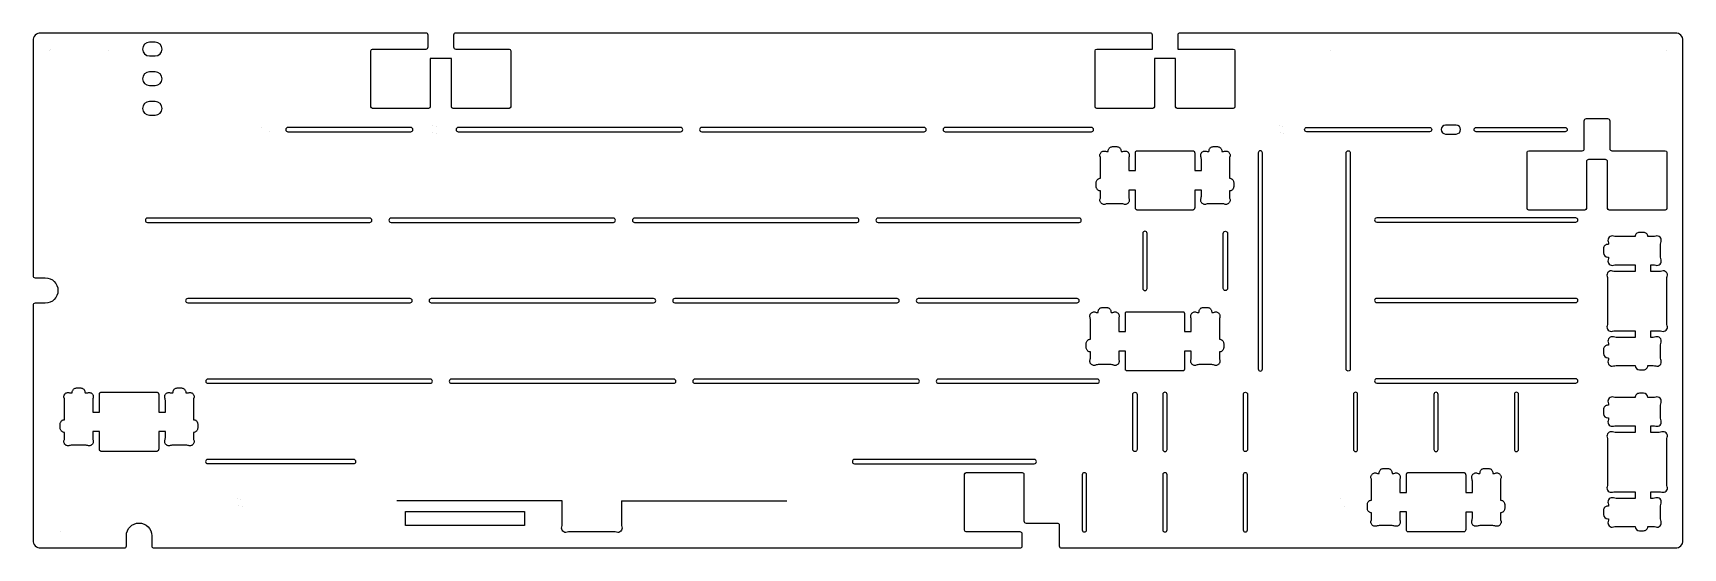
# Model space of a CAD drawing. Extents: x 174 to 564, y -138 to -16.
import ezdxf

# ---------------------------------------------------------------- set-up
doc = ezdxf.new("R2010")
doc.units = 0
doc.layers.get('0').update_dxf_attribs({"linetype": 'CONTINUOUS'})

msp = doc.modelspace()

# ---------------------------------------------------------------- linework, layer by layer
for points in [[(563.893921, -18.192871, 0.414194), (562.093994, -16.392822), (445.098755, -16.392822, 0.414214), (444.598755, -16.892822), (444.598755, -20.192139), (457.69397, -20.192139, -0.414126), (458.093994, -20.592285), (458.093994, -33.792236, -0.414121), (457.69397, -34.192139), (444.494019, -34.192139, -0.414121), (444.093994, -33.792236), (444.093994, -22.39209), (439.093994, -22.39209), (439.093994, -33.792236, -0.414121), (438.69397, -34.192139), (425.494019, -34.192139, -0.414121), (425.093994, -33.792236), (425.093994, -20.592285, -0.414126), (425.494019, -20.192139), (438.598755, -20.192139), (438.598755, -16.892822, 0.414214), (438.098755, -16.392822), (274.098877, -16.392822, 0.414214), (273.598877, -16.892822), (273.598877, -19.692139, 0.414214), (274.098877, -20.192139), (286.694092, -20.192139, -0.414126), (287.094116, -20.592285), (287.094116, -33.792236, -0.414121), (286.694092, -34.192139), (273.494141, -34.192139, -0.414121), (273.094116, -33.792236), (273.094116, -22.39209), (268.094116, -22.39209), (268.094116, -33.792236, -0.414121), (267.694092, -34.192139), (254.494156, -34.192139, -0.414121), (254.094131, -33.792236), (254.094131, -20.592285, -0.414126), (254.494156, -20.192139), (267.098877, -20.192139, 0.414214), (267.598877, -19.692139), (267.598877, -16.892822, 0.414214), (267.098877, -16.392822), (176.094025, -16.392822, 0.414214), (174.293976, -18.192871), (174.293976, -73.692871, 0.414214), (174.793976, -74.192871), (177.194, -74.192871, -1), (177.194, -80.192871), (174.793976, -80.192871, 0.414214), (174.293976, -80.692871), (174.293976, -136.192871, 0.414214), (176.094025, -137.99292), (195.844025, -137.99292, 0.414199), (196.344025, -137.49292), (196.344025, -135.092773, -1), (202.344025, -135.092773), (202.344025, -137.49292, 0.414199), (202.844025, -137.99292), (407.369019, -137.99292, 0.414199), (407.869019, -137.49292), (407.869019, -134.692871, 0.414199), (407.369019, -134.192871), (394.668945, -134.192871, -0.414111), (394.268921, -133.792969), (394.268921, -120.592773, -0.41413), (394.668945, -120.192871), (407.869019, -120.192871, -0.414219), (408.268921, -120.592773), (408.268921, -131.592773, 0.414199), (408.768921, -132.092773), (416.093994, -132.092773, -0.414199), (416.593994, -132.592773), (416.593994, -137.49292, 0.414199), (417.093994, -137.99292), (562.093994, -137.99292, 0.414193), (563.893921, -136.192871), (563.893921, -18.192871)], [(203.171539, -21.792969, 1), (203.171539, -18.592773), (201.771637, -18.592773, 1), (201.771637, -21.792969), (203.171539, -21.792969)], [(201.771637, -25.592773, 1), (201.771637, -28.792969), (203.171539, -28.792969, 1), (203.171539, -25.592773), (201.771637, -25.592773)], [(201.771637, -32.592773, 1), (201.771637, -35.792969), (203.171539, -35.792969, 1), (203.171539, -32.592773), (201.771637, -32.592773)], [(263.484863, -39.692627, 1), (263.484863, -38.692627), (248.984863, -38.692627), (234.484863, -38.692627, 1), (234.484863, -39.692627), (248.984863, -39.692627), (263.484863, -39.692627)], [(327.203125, -39.692627, 1), (327.203125, -38.692627), (300.953125, -38.692627), (274.703125, -38.692627, 1), (274.703125, -39.692627), (300.953125, -39.692627), (327.203125, -39.692627)], [(384.703125, -39.692627, 1), (384.703125, -38.692627), (358.453125, -38.692627), (332.203125, -38.692627, 1), (332.203125, -39.692627), (358.453125, -39.692627), (384.703125, -39.692627)], [(424.203125, -39.692627, 1), (424.203125, -38.692627), (406.953125, -38.692627), (389.703125, -38.692627, 1), (389.703125, -39.692627), (406.953125, -39.692627), (424.203125, -39.692627)], [(501.886261, -38.692627), (503.479492, -38.692627), (504.05603, -38.692627, -1), (504.05603, -39.692627), (489.55603, -39.692627), (475.05603, -39.692627, -1), (475.05603, -38.692627), (485.945709, -38.692627), (501.886261, -38.692627)], [(507.844025, -38.142822, 0.999884), (507.844025, -40.24292), (510.344025, -40.24292, 0.999884), (510.344025, -38.142822), (507.844025, -38.142822)], [(535.103699, -38.692627), (535.806763, -38.692627), (536.05603, -38.692627, -1), (536.05603, -39.692627), (525.55603, -39.692627), (515.05603, -39.692627, -1), (515.05603, -38.692627), (523.541992, -38.692627), (535.103699, -38.692627)], [(559.68396, -44.192871, -0.41421), (560.083862, -44.592773), (560.083862, -57.792969, -0.41421), (559.68396, -58.192871), (546.483887, -58.192871, -0.414121), (546.083862, -57.792969), (546.083862, -46.792969, 0.414214), (545.583862, -46.292969), (541.583862, -46.292969, 0.414214), (541.083862, -46.792969), (541.083862, -57.792969, -0.414121), (540.683838, -58.192871), (527.483887, -58.192871, -0.414121), (527.083862, -57.792969), (527.083862, -44.592773, -0.414121), (527.483887, -44.192871), (540.093994, -44.192871, 0.414214), (540.593994, -43.692871), (540.593994, -37.092773, -0.414214), (541.093994, -36.592773), (546.093994, -36.592773, -0.414214), (546.593994, -37.092773), (546.593994, -43.692871, 0.414214), (547.093994, -44.192871), (559.68396, -44.192871)], [(463.583618, -95.713135, 1), (464.583618, -95.713135), (464.583618, -70.213135), (464.583618, -44.713135, 1), (463.583618, -44.713135), (463.583618, -70.213135), (463.583618, -95.713135)], [(485.338989, -95.713135, -1), (484.338989, -95.713135), (484.338989, -70.213135), (484.338989, -44.713135, -1), (485.338989, -44.713135), (485.338989, -70.213135), (485.338989, -95.713135)], [(253.827026, -61.10376, 1), (253.827026, -60.10376), (227.577026, -60.10376), (201.327026, -60.10376, 1), (201.327026, -61.10376), (227.577026, -61.10376), (253.827026, -61.10376)], [(311.327026, -61.10376, 1), (311.327026, -60.10376), (285.077026, -60.10376), (258.827026, -60.10376, 1), (258.827026, -61.10376), (285.077026, -61.10376), (311.327026, -61.10376)], [(368.827026, -61.10376, 1), (368.827026, -60.10376), (342.577026, -60.10376), (316.327026, -60.10376, 1), (316.327026, -61.10376), (342.577026, -61.10376), (368.827026, -61.10376)], [(421.327026, -61.10376, 1), (421.327026, -60.10376), (397.577026, -60.10376), (373.827026, -60.10376, 1), (373.827026, -61.10376), (397.577026, -61.10376), (421.327026, -61.10376)], [(538.582642, -61.04541, 1), (538.582642, -60.04541), (515.082642, -60.04541), (491.582642, -60.04541, 1), (491.582642, -61.04541), (515.082642, -61.04541), (538.582642, -61.04541)], [(436.333496, -76.713135, 1), (437.333496, -76.713135), (437.333496, -70.213135), (437.333496, -63.713135, 1), (436.333496, -63.713135), (436.333496, -70.213135), (436.333496, -76.713135)], [(456.354492, -76.713135, -1), (455.354492, -76.713135), (455.354492, -70.213135), (455.354492, -63.713135, -1), (456.354492, -63.713135), (456.354492, -70.213135), (456.354492, -76.713135)], [(556.263306, -71.11792), (556.834106, -71.11792, -0.078597), (557.451294, -71.215576, 0.612502), (558.71106, -69.955811, -0.078631), (558.613403, -69.338623), (558.613403, -66.247314, -0.078631), (558.71106, -65.630127, 0.612516), (557.451294, -64.370361, -0.078578), (556.834106, -64.468018), (555.583496, -64.468018, 0.414214), (554.583374, -63.468018), (553.583374, -63.468018, 0.414214), (552.583374, -64.468018), (548.092896, -64.467529, -0.078592), (547.475464, -64.370361, 0.612502), (546.215698, -65.630127, -0.078631), (546.313354, -66.247314), (546.113403, -66.292725, 0.414214), (545.113403, -67.292725), (545.113403, -68.292725, 0.414213), (546.113403, -69.292725), (546.313354, -69.292725), (546.313354, -69.338623, -0.078631), (546.215698, -69.955811, 0.61252), (547.475708, -71.215576, -0.078601), (548.092896, -71.11792), (550.783325, -71.11792), (552.583374, -71.11792), (552.583374, -72.693115), (550.783325, -72.693115), (547.862915, -72.693115, -0.07859), (547.245483, -72.595459, 0.612502), (545.985779, -73.855278, -0.078626), (546.083374, -74.472412), (546.083374, -84.91333, -0.078631), (545.985718, -85.531006, 0.612519), (547.245728, -86.790283, -0.078604), (547.862915, -86.693115), (550.783325, -86.693115), (552.583374, -86.693115), (552.583374, -88.267822), (550.783325, -88.267822), (548.092896, -88.267822, -0.07859), (547.475464, -88.170166, 0.612503), (546.215698, -89.429932, -0.078631), (546.313354, -90.047119), (546.313354, -90.093018), (546.113403, -90.093018, 0.414214), (545.113403, -91.093018), (545.113403, -92.093018, 0.414213), (546.113403, -93.093018), (546.313599, -93.138428, -0.078622), (546.215698, -93.755615, 0.612519), (547.475708, -95.015381, -0.078601), (548.092896, -94.917725), (552.583374, -94.917725, 0.414213), (553.583374, -95.917725), (554.583374, -95.917725, 0.414215), (555.583374, -94.918213), (556.834106, -94.917969, -0.0786), (557.451294, -95.015869, 0.612502), (558.71106, -93.755615, -0.078631), (558.613403, -93.138428), (558.613403, -90.047607, -0.078631), (558.71106, -89.43042, 0.61252), (557.451294, -88.170654, -0.078578), (556.834106, -88.267822), (556.263306, -88.267822), (556.263306, -86.693115), (558.303833, -86.693115, -0.078591), (558.921265, -86.790771, 0.612503), (560.18103, -85.531006, -0.078631), (560.083374, -84.913818), (560.083618, -74.472412, -0.078637), (560.18103, -73.855225, 0.61252), (558.921265, -72.595459, -0.078578), (558.304077, -72.693115), (556.263306, -72.693115), (556.263306, -71.11792)], [(263.337036, -80.10376, 1), (263.337036, -79.10376), (237.087036, -79.10376), (210.837036, -79.10376, 1), (210.837036, -80.10376), (237.087036, -80.10376), (263.337036, -80.10376)], [(320.837036, -80.10376, 1), (320.837036, -79.10376), (294.587036, -79.10376), (268.337036, -79.10376, 1), (268.337036, -80.10376), (294.587036, -80.10376), (320.837036, -80.10376)], [(378.337036, -80.10376, 1), (378.337036, -79.10376), (352.087036, -79.10376), (325.837036, -79.10376, 1), (325.837036, -80.10376), (352.087036, -80.10376), (378.337036, -80.10376)], [(420.837036, -80.10376, 1), (420.837036, -79.10376), (402.087036, -79.10376), (383.337036, -79.10376, 1), (383.337036, -80.10376), (402.087036, -80.10376), (420.837036, -80.10376)], [(538.582642, -80.04541, 1), (538.582642, -79.04541), (515.082642, -79.04541), (491.582642, -79.04541, 1), (491.582642, -80.04541), (515.082642, -80.04541), (538.582642, -80.04541)], [(268.087036, -99.10376, 1), (268.087036, -98.10376), (241.837036, -98.10376), (215.587036, -98.10376, 1), (215.587036, -99.10376), (241.837036, -99.10376), (268.087036, -99.10376)], [(325.587036, -99.10376, 1), (325.587036, -98.10376), (299.337036, -98.10376), (273.087036, -98.10376, 1), (273.087036, -99.10376), (299.337036, -99.10376), (325.587036, -99.10376)], [(383.087036, -99.10376, 1), (383.087036, -98.10376), (356.837036, -98.10376), (330.587036, -98.10376, 1), (330.587036, -99.10376), (356.837036, -99.10376), (383.087036, -99.10376)], [(424.82843, -98.10376), (404.465179, -98.10376), (388.087036, -98.10376, 1), (388.087036, -99.10376), (406.837036, -99.10376), (425.587036, -99.10376, 1), (425.587036, -98.10376), (425.391724, -98.10376), (424.82843, -98.10376)], [(434.979492, -114.713135, -1), (433.979492, -114.713135), (433.979492, -108.213135), (433.979492, -101.713135, -1), (434.979492, -101.713135), (434.979492, -108.213135), (434.979492, -114.713135)], [(441.05896, -114.713135, 1), (442.05896, -114.713135), (442.05896, -108.213135), (442.05896, -101.713135, 1), (441.05896, -101.713135), (441.05896, -108.213135), (441.05896, -114.713135)], [(461.079956, -114.713135, -1), (460.079956, -114.713135), (460.079956, -108.213135), (460.079956, -101.713135, -1), (461.079956, -101.713135), (461.079956, -108.213135), (461.079956, -114.713135)], [(486.073364, -114.713135, 1), (487.073364, -114.713135), (487.073364, -108.213135), (487.073364, -101.713135, 1), (486.073364, -101.713135), (486.073364, -108.213135), (486.073364, -114.713135)], [(538.582642, -99.04541, 1), (538.582642, -98.04541), (515.082642, -98.04541), (491.582642, -98.04541, 1), (491.582642, -99.04541), (515.082642, -99.04541), (538.582642, -99.04541)], [(505.073364, -114.713135, 1), (506.073364, -114.713135), (506.073364, -108.213135), (506.073364, -101.713135, 1), (505.073364, -101.713135), (505.073364, -108.213135), (505.073364, -114.713135)], [(524.073364, -114.713135, 1), (525.073364, -114.713135), (525.073364, -108.213135), (525.073364, -101.713135, 1), (524.073364, -101.713135), (524.073364, -108.213135), (524.073364, -114.713135)], [(556.263306, -109.11792), (556.834106, -109.11792, -0.078597), (557.451294, -109.215576, 0.612502), (558.71106, -107.955811, -0.078631), (558.613403, -107.338623), (558.613403, -104.247314, -0.078631), (558.71106, -103.630127, 0.612516), (557.451294, -102.370361, -0.078578), (556.834106, -102.468018), (555.583496, -102.468018, 0.41421), (554.583374, -101.468018), (553.583374, -101.468018, 0.414214), (552.583374, -102.468018), (548.092896, -102.467529, -0.078592), (547.475464, -102.370361, 0.612502), (546.215698, -103.630127, -0.078631), (546.313354, -104.247314), (546.113403, -104.292725, 0.414214), (545.113403, -105.292725), (545.113403, -106.292725, 0.414213), (546.113403, -107.292725), (546.313354, -107.292725), (546.313354, -107.338623, -0.078631), (546.215698, -107.955811, 0.61252), (547.475708, -109.215576, -0.078601), (548.092896, -109.11792), (550.783325, -109.11792), (552.583374, -109.11792), (552.583374, -110.693115), (550.783325, -110.693115), (547.862915, -110.693115, -0.07859), (547.245483, -110.595459, 0.612502), (545.985779, -111.855278, -0.078626), (546.083374, -112.472412), (546.083374, -122.91333, -0.078631), (545.985718, -123.531006, 0.612519), (547.245728, -124.790283, -0.078604), (547.862915, -124.693115), (550.783325, -124.693115), (552.583374, -124.693115), (552.583374, -126.267822), (550.783325, -126.267822), (548.092896, -126.267822, -0.07859), (547.475464, -126.170166, 0.612503), (546.215698, -127.429932, -0.078631), (546.313354, -128.047119), (546.313354, -128.093018), (546.113403, -128.093018, 0.414216), (545.113403, -129.093018), (545.113403, -130.093018, 0.414213), (546.113403, -131.093018), (546.313599, -131.138428, -0.078627), (546.215698, -131.755615, 0.612513), (547.475708, -133.015381, -0.078601), (548.092896, -132.917725), (552.583374, -132.917725, 0.414213), (553.583374, -133.917725), (554.583374, -133.917725, 0.414215), (555.583374, -132.918213), (556.834106, -132.917969, -0.078624), (557.451294, -133.015869, 0.612502), (558.71106, -131.755615, -0.078627), (558.613403, -131.138428), (558.613403, -128.047607, -0.078631), (558.71106, -127.43042, 0.61252), (557.451294, -126.170654, -0.078578), (556.834106, -126.267822), (556.263306, -126.267822), (556.263306, -124.693115), (558.303833, -124.693115, -0.078591), (558.921265, -124.790771, 0.612503), (560.18103, -123.531006, -0.078631), (560.083374, -122.913818), (560.083618, -112.472412, -0.078637), (560.18103, -111.855225, 0.61252), (558.921265, -110.595459, -0.078578), (558.304077, -110.693115), (556.263306, -110.693115), (556.263306, -109.11792)], [(250.041504, -118.076172, 1), (250.041504, -117.076172), (232.794006, -117.076172), (215.546509, -117.076172, 1), (215.546509, -118.076172), (232.794006, -118.076172), (250.041504, -118.076172)], [(410.711548, -118.085693, 1), (410.711548, -117.085693), (389.487793, -117.085693), (368.264038, -117.085693, 1), (368.264038, -118.085693), (389.487793, -118.085693), (410.711548, -118.085693)], [(422.05896, -133.713135, 1), (423.05896, -133.713135), (423.05896, -127.213135), (423.05896, -120.713135, 1), (422.05896, -120.713135), (422.05896, -127.213135), (422.05896, -133.713135)], [(441.05896, -133.712402, 1), (442.05896, -133.712402), (442.05896, -127.212402), (442.05896, -120.712402, 1), (441.05896, -120.712402), (441.05896, -127.212402), (441.05896, -133.712402)], [(460.05896, -133.713135, 1), (461.05896, -133.713135), (461.05896, -127.213135), (461.05896, -120.713135, 1), (460.05896, -120.713135), (460.05896, -127.213135), (460.05896, -133.713135)], [(313.243835, -126.892822), (313.243835, -132.400879, 0.078599), (313.341461, -133.018494, -0.612462), (312.08197, -134.278091, 0.078321), (311.464539, -134.18042), (301.023376, -134.18042, 0.078348), (300.40625, -134.278076, -0.612477), (299.146454, -133.018158, 0.078611), (299.243896, -132.400879), (299.243896, -126.892822)]]:
    msp.add_lwpolyline(points, format="xyb")
for points in [[(176.094025, -16.392822), (176.094025, -16.392822)], [(563.893921, -18.192871), (563.893921, -18.192871)], [(178.084015, -20.592773), (178.084015, -20.592773)], [(178.084015, -20.592773), (178.084015, -20.592773)], [(178.084015, -20.592773), (178.084015, -20.592773)], [(178.484039, -20.192871), (178.484039, -20.192871)], [(192.084015, -20.592773), (192.084015, -20.592773)], [(480.594116, -20.592773), (480.594116, -20.592773)], [(560.083862, -20.592285), (560.083862, -20.592285)], [(228.149811, -38.733643), (228.149811, -38.733643)], [(268.531158, -38.247803), (268.531158, -38.247803)], [(269.600952, -38.573975), (269.600952, -38.573975)], [(468.531189, -38.247803), (468.531189, -38.247803)], [(469.412354, -38.458984), (469.412354, -38.458984)], [(510.294098, -38.142822), (510.294098, -38.142822)], [(230.038239, -39.6521), (230.038239, -39.6521)], [(268.587036, -39.811768), (268.587036, -39.811768)], [(269.656891, -40.137939), (269.656891, -40.137939)], [(468.775635, -39.926758), (468.775635, -39.926758)], [(469.656921, -40.137939), (469.656921, -40.137939)], [(506.794098, -39.192871), (506.794098, -39.192871)], [(510.294098, -40.24292), (510.294098, -40.24292)], [(511.393951, -39.192871), (511.393951, -39.192871)], [(440.991577, -58.192871), (435.093872, -58.192871), (434.994019, -58.192871), (434.919067, -58.142822), (434.843872, -58.142822), (434.794067, -58.067871), (434.718872, -58.017822), (434.669067, -57.99292), (434.643921, -57.892822), (434.619019, -57.817871), (434.593872, -57.767578), (434.593872, -57.692627), (434.593872, -53.492676), (433.018921, -53.492676), (433.018921, -54.942627), (433.018921, -55.142578), (433.044067, -55.367676), (433.093872, -55.567627), (433.143921, -55.692627), (433.143921, -55.867676), (433.143921, -56.017578), (433.093872, -56.142578), (433.044067, -56.317627), (432.968872, -56.442627), (432.869019, -56.567627), (432.744019, -56.642578), (432.619019, -56.767578), (432.468872, -56.817627), (432.31897, -56.867676), (432.143921, -56.867676), (431.994019, -56.867676), (431.843872, -56.817627), (431.643921, -56.767578), (431.44397, -56.742676), (431.218872, -56.692627), (428.143921, -56.692627), (427.919067, -56.742676), (427.718872, -56.767578), (427.518921, -56.817627), (427.369019, -56.867676), (427.218872, -56.867676), (427.044067, -56.867676), (426.893921, -56.817627), (426.768921, -56.767578), (426.619019, -56.642578), (426.494019, -56.567627), (426.393921, -56.442627), (426.31897, -56.317627), (426.268921, -56.142578), (426.218872, -56.017578), (426.218872, -55.867676), (426.218872, -55.692627), (426.268921, -55.567627), (426.31897, -55.367676), (426.343872, -55.142578), (426.369019, -54.942627), (426.369019, -53.692627), (426.19397, -53.692627), (426.044067, -53.642578), (425.893921, -53.567627), (425.768921, -53.492676), (425.643921, -53.392578), (425.544067, -53.267578), (425.468872, -53.142578), (425.419067, -52.992676), (425.369019, -52.817627), (425.369019, -52.692627), (425.369019, -51.692627), (425.369019, -51.517578), (425.419067, -51.392578), (425.468872, -51.242676), (425.544067, -51.067627), (425.643921, -50.992676), (425.768921, -50.892578), (425.893921, -50.767578), (426.044067, -50.742676), (426.19397, -50.692627), (426.369019, -50.692627), (426.369019, -46.192627), (426.343872, -45.992676), (426.31897, -45.767578), (426.268921, -45.567627), (426.218872, -45.442627), (426.218872, -45.267578), (426.218872, -45.117676), (426.268921, -44.942627), (426.31897, -44.817627), (426.393921, -44.692627), (426.494019, -44.567627), (426.619019, -44.442627), (426.768921, -44.392578), (426.893921, -44.317627), (427.044067, -44.267578), (427.218872, -44.267578), (427.369019, -44.267578), (427.518921, -44.317627), (427.744019, -44.392578), (427.968872, -44.392578), (428.19397, -44.392578), (428.19397, -44.192627), (428.19397, -44.067627), (428.244019, -43.892578), (428.294067, -43.767578), (428.369019, -43.642578), (428.468872, -43.517578), (428.593872, -43.392578), (428.718872, -43.317627), (428.869019, -43.267578), (429.018921, -43.242676), (429.19397, -43.192627), (430.19397, -43.192627), (430.343872, -43.242676), (430.494019, -43.267578), (430.643921, -43.317627), (430.768921, -43.392578), (430.893921, -43.517578), (430.994019, -43.642578), (431.06897, -43.767578), (431.143921, -43.892578), (431.169067, -44.067627), (431.19397, -44.192627), (431.218872, -44.392578), (431.44397, -44.392578), (431.643921, -44.367676), (431.843872, -44.317627), (431.994019, -44.267578), (432.143921, -44.267578), (432.31897, -44.267578), (432.468872, -44.317627), (432.619019, -44.392578), (432.744019, -44.442627), (432.869019, -44.567627), (432.968872, -44.692627), (433.044067, -44.817627), (433.093872, -44.942627), (433.143921, -45.117676), (433.143921, -45.267578), (433.143921, -45.442627), (433.093872, -45.567627), (433.044067, -45.767578), (433.018921, -45.992676), (433.018921, -46.192627), (433.018921, -48.892578), (434.593872, -48.892578), (434.593872, -44.692627), (434.593872, -44.617676), (434.619019, -44.517822), (434.643921, -44.442871), (434.669067, -44.392822), (434.718872, -44.317871), (434.794067, -44.267822), (434.843872, -44.24292), (434.919067, -44.192871), (434.994019, -44.192871), (435.093872, -44.192871), (448.093872, -44.192871), (448.169067, -44.192871), (448.244019, -44.192871), (448.31897, -44.24292), (448.369019, -44.267822), (448.44397, -44.317871), (448.494019, -44.392822), (448.518921, -44.442871), (448.56897, -44.517822), (448.56897, -44.61792), (448.593872, -44.692871), (448.593872, -48.892822), (450.169067, -48.892822), (450.169067, -46.192871), (450.143921, -45.99292), (450.119019, -45.767822), (450.06897, -45.567871), (450.018921, -45.442871), (450.018921, -45.267822), (450.018921, -45.11792), (450.06897, -44.942871), (450.119019, -44.817871), (450.19397, -44.692871), (450.294067, -44.567871), (450.419067, -44.442871), (450.56897, -44.392822), (450.69397, -44.317871), (450.843872, -44.267822), (451.018921, -44.267822), (451.169067, -44.267822), (451.31897, -44.317871), (451.518921, -44.36792), (451.718872, -44.392822), (451.94397, -44.392822), (451.994019, -44.192871), (451.994019, -44.067871), (452.044067, -43.892822), (452.093872, -43.767822), (452.169067, -43.642822), (452.268921, -43.517822), (452.393921, -43.392822), (452.518921, -43.317871), (452.669067, -43.267822), (452.81897, -43.24292), (452.994019, -43.192871), (453.994019, -43.192871), (454.143921, -43.24292), (454.294067, -43.267822), (454.44397, -43.317871), (454.56897, -43.392822), (454.69397, -43.517822), (454.794067, -43.642822), (454.869019, -43.767822), (454.94397, -43.892822), (454.968872, -44.067871), (454.994019, -44.192871), (454.994019, -44.392822), (455.218872, -44.392822), (455.419067, -44.392822), (455.643921, -44.317871), (455.794067, -44.267822), (455.94397, -44.267822), (456.119019, -44.267822), (456.268921, -44.317871), (456.419067, -44.392822), (456.544067, -44.442871), (456.669067, -44.567871), (456.768921, -44.692871), (456.843872, -44.817871), (456.893921, -44.942871), (456.94397, -45.11792), (456.94397, -45.267822), (456.94397, -45.442871), (456.893921, -45.567871), (456.843872, -45.767822), (456.81897, -45.99292), (456.81897, -46.192871), (456.81897, -50.692871), (456.968872, -50.692871), (457.119019, -50.74292), (457.268921, -50.767822), (457.393921, -50.892822), (457.518921, -50.99292), (457.619019, -51.067871), (457.69397, -51.24292), (457.768921, -51.392822), (457.794067, -51.517822), (457.81897, -51.692871), (457.81897, -52.692871), (457.794067, -52.817871), (457.768921, -52.99292), (457.69397, -53.142822), (457.619019, -53.267822), (457.518921, -53.392822), (457.393921, -53.49292), (457.268921, -53.567871), (457.119019, -53.642822), (456.968872, -53.692871), (456.81897, -53.692871), (456.81897, -54.942871), (456.81897, -55.142822), (456.843872, -55.36792), (456.893921, -55.567871), (456.94397, -55.692871), (456.94397, -55.86792), (456.94397, -56.017822), (456.893921, -56.142822), (456.843872, -56.317871), (456.768921, -56.442871), (456.669067, -56.567871), (456.544067, -56.642822), (456.419067, -56.767822), (456.268921, -56.817871), (456.119019, -56.86792), (455.94397, -56.86792), (455.794067, -56.86792), (455.643921, -56.817871), (455.44397, -56.767822), (455.244019, -56.74292), (455.018921, -56.692871), (451.94397, -56.692871), (451.718872, -56.74292), (451.518921, -56.767822), (451.31897, -56.817871), (451.169067, -56.86792), (451.018921, -56.86792), (450.843872, -56.86792), (450.69397, -56.817871), (450.56897, -56.767822), (450.419067, -56.642822), (450.294067, -56.567871), (450.19397, -56.442871), (450.119019, -56.317871), (450.06897, -56.142822), (450.018921, -56.017822), (450.018921, -55.86792), (450.018921, -55.692871), (450.06897, -55.567871), (450.119019, -55.36792), (450.143921, -55.142822), (450.169067, -54.942871), (450.169067, -53.49292), (448.593872, -53.49292), (448.593872, -57.692871), (448.56897, -57.767822), (448.56897, -57.817871), (448.518921, -57.892822), (448.494019, -57.99292), (448.44397, -58.017822), (448.369019, -58.067871), (448.31897, -58.142822), (448.244019, -58.142822), (448.169067, -58.192871), (448.093872, -58.192871), (440.991577, -58.192871)], [(438.616577, -96.192871), (432.718872, -96.192871), (432.619019, -96.192871), (432.544067, -96.142822), (432.468872, -96.142822), (432.419067, -96.067871), (432.343872, -96.017822), (432.294067, -95.99292), (432.268921, -95.892822), (432.244019, -95.817871), (432.218872, -95.767578), (432.218872, -95.692627), (432.218872, -91.492676), (430.643921, -91.492676), (430.643921, -92.942627), (430.643921, -93.142578), (430.669067, -93.367676), (430.718872, -93.567627), (430.768921, -93.692627), (430.768921, -93.867676), (430.768921, -94.017578), (430.718872, -94.142578), (430.669067, -94.317627), (430.593872, -94.442627), (430.494019, -94.567627), (430.369019, -94.642578), (430.244019, -94.767578), (430.093872, -94.817627), (429.94397, -94.867676), (429.768921, -94.867676), (429.619019, -94.867676), (429.468872, -94.817627), (429.268921, -94.767578), (429.06897, -94.742676), (428.843872, -94.692627), (425.768921, -94.692627), (425.544067, -94.742676), (425.343872, -94.767578), (425.143921, -94.817627), (424.994019, -94.867676), (424.843872, -94.867676), (424.669067, -94.867676), (424.518921, -94.817627), (424.393921, -94.767578), (424.244019, -94.642578), (424.119019, -94.567627), (424.018921, -94.442627), (423.94397, -94.317627), (423.893921, -94.142578), (423.843872, -94.017578), (423.843872, -93.867676), (423.843872, -93.692627), (423.893921, -93.567627), (423.94397, -93.367676), (423.968872, -93.142578), (423.994019, -92.942627), (423.994019, -91.692627), (423.81897, -91.692627), (423.669067, -91.642578), (423.518921, -91.567627), (423.393921, -91.492676), (423.268921, -91.392578), (423.169067, -91.267578), (423.093872, -91.142578), (423.044067, -90.992676), (422.994019, -90.817627), (422.994019, -90.692627), (422.994019, -89.692627), (422.994019, -89.517578), (423.044067, -89.392578), (423.093872, -89.242676), (423.169067, -89.067627), (423.268921, -88.992676), (423.393921, -88.892578), (423.518921, -88.767578), (423.669067, -88.742676), (423.81897, -88.692627), (423.994019, -88.692627), (423.994019, -84.192627), (423.968872, -83.992676), (423.94397, -83.767578), (423.893921, -83.567627), (423.843872, -83.442627), (423.843872, -83.267578), (423.843872, -83.117676), (423.893921, -82.942627), (423.94397, -82.817627), (424.018921, -82.692627), (424.119019, -82.567627), (424.244019, -82.442627), (424.393921, -82.392578), (424.518921, -82.317627), (424.669067, -82.267578), (424.843872, -82.267578), (424.994019, -82.267578), (425.143921, -82.317627), (425.369019, -82.392578), (425.593872, -82.392578), (425.81897, -82.392578), (425.81897, -82.192627), (425.81897, -82.067627), (425.869019, -81.892578), (425.919067, -81.767578), (425.994019, -81.642578), (426.093872, -81.517578), (426.218872, -81.392578), (426.343872, -81.317627), (426.494019, -81.267578), (426.643921, -81.242676), (426.81897, -81.192627), (427.81897, -81.192627), (427.968872, -81.242676), (428.119019, -81.267578), (428.268921, -81.317627), (428.393921, -81.392578), (428.518921, -81.517578), (428.619019, -81.642578), (428.69397, -81.767578), (428.768921, -81.892578), (428.794067, -82.067627), (428.81897, -82.192627), (428.843872, -82.392578), (429.06897, -82.392578), (429.268921, -82.367676), (429.468872, -82.317627), (429.619019, -82.267578), (429.768921, -82.267578), (429.94397, -82.267578), (430.093872, -82.317627), (430.244019, -82.392578), (430.369019, -82.442627), (430.494019, -82.567627), (430.593872, -82.692627), (430.669067, -82.817627), (430.718872, -82.942627), (430.768921, -83.117676), (430.768921, -83.267578), (430.768921, -83.442627), (430.718872, -83.567627), (430.669067, -83.767578), (430.643921, -83.992676), (430.643921, -84.192627), (430.643921, -86.892578), (432.218872, -86.892578), (432.218872, -82.692627), (432.218872, -82.617676), (432.244019, -82.517822), (432.268921, -82.442871), (432.294067, -82.392822), (432.343872, -82.317871), (432.419067, -82.267822), (432.468872, -82.24292), (432.544067, -82.192871), (432.619019, -82.192871), (432.718872, -82.192871), (445.718872, -82.192871), (445.794067, -82.192871), (445.869019, -82.192871), (445.94397, -82.24292), (445.994019, -82.267822), (446.06897, -82.317871), (446.119019, -82.392822), (446.143921, -82.442871), (446.19397, -82.517822), (446.19397, -82.61792), (446.218872, -82.692871), (446.218872, -86.892822), (447.794067, -86.892822), (447.794067, -84.192871), (447.768921, -83.99292), (447.744019, -83.767822), (447.69397, -83.567871), (447.643921, -83.442871), (447.643921, -83.267822), (447.643921, -83.11792), (447.69397, -82.942871), (447.744019, -82.817871), (447.81897, -82.692871), (447.919067, -82.567871), (448.044067, -82.442871), (448.19397, -82.392822), (448.31897, -82.317871), (448.468872, -82.267822), (448.643921, -82.267822), (448.794067, -82.267822), (448.94397, -82.317871), (449.143921, -82.36792), (449.343872, -82.392822), (449.56897, -82.392822), (449.619019, -82.192871), (449.619019, -82.067871), (449.669067, -81.892822), (449.718872, -81.767822), (449.794067, -81.642822), (449.893921, -81.517822), (450.018921, -81.392822), (450.143921, -81.317871), (450.294067, -81.267822), (450.44397, -81.24292), (450.619019, -81.192871), (451.619019, -81.192871), (451.768921, -81.24292), (451.919067, -81.267822), (452.06897, -81.317871), (452.19397, -81.392822), (452.31897, -81.517822), (452.419067, -81.642822), (452.494019, -81.767822), (452.56897, -81.892822), (452.593872, -82.067871), (452.619019, -82.192871), (452.619019, -82.392822), (452.843872, -82.392822), (453.044067, -82.392822), (453.268921, -82.317871), (453.419067, -82.267822), (453.56897, -82.267822), (453.744019, -82.267822), (453.893921, -82.317871), (454.044067, -82.392822), (454.169067, -82.442871), (454.294067, -82.567871), (454.393921, -82.692871), (454.468872, -82.817871), (454.518921, -82.942871), (454.56897, -83.11792), (454.56897, -83.267822), (454.56897, -83.442871), (454.518921, -83.567871), (454.468872, -83.767822), (454.44397, -83.99292), (454.44397, -84.192871), (454.44397, -88.692871), (454.593872, -88.692871), (454.744019, -88.74292), (454.893921, -88.767822), (455.018921, -88.892822), (455.143921, -88.99292), (455.244019, -89.067871), (455.31897, -89.24292), (455.393921, -89.392822), (455.419067, -89.517822), (455.44397, -89.692871), (455.44397, -90.692871), (455.419067, -90.817871), (455.393921, -90.99292), (455.31897, -91.142822), (455.244019, -91.267822), (455.143921, -91.392822), (455.018921, -91.49292), (454.893921, -91.567871), (454.744019, -91.642822), (454.593872, -91.692871), (454.44397, -91.692871), (454.44397, -92.942871), (454.44397, -93.142822), (454.468872, -93.36792), (454.518921, -93.567871), (454.56897, -93.692871), (454.56897, -93.86792), (454.56897, -94.017822), (454.518921, -94.142822), (454.468872, -94.317871), (454.393921, -94.442871), (454.294067, -94.567871), (454.169067, -94.642822), (454.044067, -94.767822), (453.893921, -94.817871), (453.744019, -94.86792), (453.56897, -94.86792), (453.419067, -94.86792), (453.268921, -94.817871), (453.06897, -94.767822), (452.869019, -94.74292), (452.643921, -94.692871), (449.56897, -94.692871), (449.343872, -94.74292), (449.143921, -94.767822), (448.94397, -94.817871), (448.794067, -94.86792), (448.643921, -94.86792), (448.468872, -94.86792), (448.31897, -94.817871), (448.19397, -94.767822), (448.044067, -94.642822), (447.919067, -94.567871), (447.81897, -94.442871), (447.744019, -94.317871), (447.69397, -94.142822), (447.643921, -94.017822), (447.643921, -93.86792), (447.643921, -93.692871), (447.69397, -93.567871), (447.744019, -93.36792), (447.768921, -93.142822), (447.794067, -92.942871), (447.794067, -91.49292), (446.218872, -91.49292), (446.218872, -95.692871), (446.19397, -95.767822), (446.19397, -95.817871), (446.143921, -95.892822), (446.119019, -95.99292), (446.06897, -96.017822), (445.994019, -96.067871), (445.94397, -96.142822), (445.869019, -96.142822), (445.794067, -96.192871), (445.718872, -96.192871), (438.616577, -96.192871)], [(196.366699, -115.193115), (190.468994, -115.193115), (190.369141, -115.193115), (190.294189, -115.143066), (190.218994, -115.143066), (190.169189, -115.068115), (190.093994, -115.018066), (190.044189, -114.993164), (190.019043, -114.893066), (189.994141, -114.818115), (189.968994, -114.767822), (189.968994, -114.692871), (189.969025, -110.49292), (188.394073, -110.49292), (188.394073, -111.942871), (188.394073, -112.142822), (188.41922, -112.36792), (188.469025, -112.567871), (188.519073, -112.692871), (188.519073, -112.86792), (188.519073, -113.017822), (188.469025, -113.142822), (188.41922, -113.317871), (188.344025, -113.442871), (188.244171, -113.567871), (188.119171, -113.642822), (187.994171, -113.767822), (187.844025, -113.817871), (187.694122, -113.86792), (187.519073, -113.86792), (187.369171, -113.86792), (187.219025, -113.817871), (187.019073, -113.767822), (186.819122, -113.74292), (186.594025, -113.692871), (183.519073, -113.692871), (183.29422, -113.74292), (183.094025, -113.767822), (182.894073, -113.817871), (182.744171, -113.86792), (182.594025, -113.86792), (182.41922, -113.86792), (182.269073, -113.817871), (182.144073, -113.767822), (181.994171, -113.642822), (181.869171, -113.567871), (181.769073, -113.442871), (181.694122, -113.317871), (181.644073, -113.142822), (181.594025, -113.017822), (181.594025, -112.86792), (181.594025, -112.692871), (181.644073, -112.567871), (181.694122, -112.36792), (181.719025, -112.142822), (181.744171, -111.942871), (181.744171, -110.692871), (181.569122, -110.692871), (181.41922, -110.642822), (181.269073, -110.567871), (181.144073, -110.49292), (181.019073, -110.392822), (180.91922, -110.267822), (180.844025, -110.142822), (180.79422, -109.99292), (180.744171, -109.817871), (180.744171, -109.692871), (180.744171, -108.692871), (180.744171, -108.517822), (180.79422, -108.392822), (180.844025, -108.24292), (180.91922, -108.067871), (181.019073, -107.99292), (181.144073, -107.892822), (181.269073, -107.767822), (181.41922, -107.74292), (181.569122, -107.692871), (181.744171, -107.692871), (181.744171, -103.192871), (181.719025, -102.99292), (181.694122, -102.767822), (181.644073, -102.567871), (181.594025, -102.442871), (181.594025, -102.267822), (181.594025, -102.11792), (181.644073, -101.942871), (181.694122, -101.817871), (181.769073, -101.692871), (181.869171, -101.567871), (181.994171, -101.442871), (182.144073, -101.392822), (182.269073, -101.317871), (182.41922, -101.267822), (182.594025, -101.267822), (182.744171, -101.267822), (182.894073, -101.317871), (183.119171, -101.392822), (183.344025, -101.392822), (183.569122, -101.392822), (183.569122, -101.192871), (183.569122, -101.067871), (183.619171, -100.892822), (183.66922, -100.767822), (183.744171, -100.642822), (183.844025, -100.517822), (183.969025, -100.392822), (184.094025, -100.317871), (184.244171, -100.267822), (184.394073, -100.24292), (184.569122, -100.192871), (185.569122, -100.192871), (185.719025, -100.24292), (185.869171, -100.267822), (186.019073, -100.317871), (186.144073, -100.392822), (186.269073, -100.517822), (186.369171, -100.642822), (186.444122, -100.767822), (186.519073, -100.892822), (186.54422, -101.067871), (186.569122, -101.192871), (186.594025, -101.392822), (186.819122, -101.392822), (187.019073, -101.36792), (187.219025, -101.317871), (187.369171, -101.267822), (187.519073, -101.267822), (187.694122, -101.267822), (187.844025, -101.317871), (187.994171, -101.392822), (188.119171, -101.442871), (188.244171, -101.567871), (188.344025, -101.692871), (188.41922, -101.817871), (188.469025, -101.942871), (188.519073, -102.11792), (188.519073, -102.267822), (188.519073, -102.442871), (188.469025, -102.567871), (188.41922, -102.767822), (188.394073, -102.99292), (188.394073, -103.192871), (188.394073, -105.892822), (189.969025, -105.892822), (189.969025, -101.692871), (189.969025, -101.61792), (189.994171, -101.518066), (190.019073, -101.443115), (190.04422, -101.393066), (190.094025, -101.318115), (190.16922, -101.268066), (190.219025, -101.243164), (190.29422, -101.193115), (190.369171, -101.193115), (190.469025, -101.193115), (203.469025, -101.193115), (203.54422, -101.193115), (203.619171, -101.193115), (203.694122, -101.243164), (203.744171, -101.268066), (203.819122, -101.318115), (203.869171, -101.393066), (203.894073, -101.443115), (203.944122, -101.518066), (203.944122, -101.618164), (203.969025, -101.693115), (203.969025, -105.893066), (205.54422, -105.893066), (205.54422, -103.193115), (205.519073, -102.993164), (205.494171, -102.768066), (205.444122, -102.568115), (205.394073, -102.443115), (205.394073, -102.268066), (205.394073, -102.118164), (205.444122, -101.943115), (205.494171, -101.818115), (205.569122, -101.693115), (205.66922, -101.568115), (205.79422, -101.443115), (205.944122, -101.393066), (206.069122, -101.318115), (206.219025, -101.268066), (206.394073, -101.268066), (206.54422, -101.268066), (206.694122, -101.318115), (206.894073, -101.368164), (207.094025, -101.393066), (207.319122, -101.393066), (207.369171, -101.193115), (207.369171, -101.068115), (207.41922, -100.893066), (207.469025, -100.768066), (207.54422, -100.643066), (207.644073, -100.518066), (207.769073, -100.393066), (207.894073, -100.318115), (208.04422, -100.268066), (208.194122, -100.243164), (208.369171, -100.193115), (209.369171, -100.193115), (209.519073, -100.243164), (209.66922, -100.268066), (209.819122, -100.318115), (209.944122, -100.393066), (210.069122, -100.518066), (210.16922, -100.643066), (210.244171, -100.768066), (210.319122, -100.893066), (210.344025, -101.068115), (210.369171, -101.193115), (210.369171, -101.393066), (210.594025, -101.393066), (210.79422, -101.393066), (211.019073, -101.318115), (211.16922, -101.268066), (211.319122, -101.268066), (211.494171, -101.268066), (211.644073, -101.318115), (211.79422, -101.393066), (211.91922, -101.443115), (212.04422, -101.568115), (212.144073, -101.693115), (212.219025, -101.818115), (212.269073, -101.943115), (212.319122, -102.118164), (212.319122, -102.268066), (212.319122, -102.443115), (212.269073, -102.568115), (212.219025, -102.768066), (212.194122, -102.993164), (212.194122, -103.193115), (212.194122, -107.693115), (212.344025, -107.693115), (212.494171, -107.743164), (212.644073, -107.768066), (212.769073, -107.893066), (212.894073, -107.993164), (212.994171, -108.068115), (213.069122, -108.243164), (213.144073, -108.393066), (213.16922, -108.518066), (213.194122, -108.693115), (213.194122, -109.693115), (213.16922, -109.818115), (213.144073, -109.993164), (213.069122, -110.143066), (212.994171, -110.268066), (212.894073, -110.393066), (212.769073, -110.493164), (212.644073, -110.568115), (212.494171, -110.643066), (212.344025, -110.693115), (212.194122, -110.693115), (212.194122, -111.943115), (212.194122, -112.143066), (212.219025, -112.368164), (212.269073, -112.568115), (212.319122, -112.693115), (212.319122, -112.868164), (212.319122, -113.018066), (212.269073, -113.143066), (212.219025, -113.318115), (212.144073, -113.443115), (212.04422, -113.568115), (211.91922, -113.643066), (211.79422, -113.768066), (211.644073, -113.818115), (211.494171, -113.868164), (211.319122, -113.868164), (211.16922, -113.868164), (211.019073, -113.818115), (210.819122, -113.768066), (210.619171, -113.743164), (210.394073, -113.693115), (207.319122, -113.693115), (207.094025, -113.743164), (206.894073, -113.768066), (206.694122, -113.818115), (206.54422, -113.868164), (206.394073, -113.868164), (206.219025, -113.868164), (206.069122, -113.818115), (205.944122, -113.768066), (205.79422, -113.643066), (205.66922, -113.568115), (205.569122, -113.443115), (205.494171, -113.318115), (205.444122, -113.143066), (205.394073, -113.018066), (205.394073, -112.868164), (205.394073, -112.693115), (205.444122, -112.568115), (205.494171, -112.368164), (205.519073, -112.143066), (205.54422, -111.943115), (205.54422, -110.493164), (203.969025, -110.493164), (203.968994, -114.693115), (203.944092, -114.768066), (203.944092, -114.818115), (203.894043, -114.893066), (203.869141, -114.993164), (203.819092, -115.018066), (203.744141, -115.068115), (203.694092, -115.143066), (203.619141, -115.143066), (203.544189, -115.193115), (203.468994, -115.193115), (196.366699, -115.193115)], [(504.982605, -134.192871), (499.0849, -134.192871), (498.985046, -134.192871), (498.910095, -134.142822), (498.8349, -134.142822), (498.785095, -134.067871), (498.7099, -134.017822), (498.660095, -133.99292), (498.634949, -133.892822), (498.610046, -133.817871), (498.5849, -133.767578), (498.5849, -133.692627), (498.5849, -129.492676), (497.009949, -129.492676), (497.009949, -130.942627), (497.009949, -131.142578), (497.035095, -131.367676), (497.0849, -131.567627), (497.134949, -131.692627), (497.134949, -131.867676), (497.134949, -132.017578), (497.0849, -132.142578), (497.035095, -132.317627), (496.9599, -132.442627), (496.860046, -132.567627), (496.735046, -132.642578), (496.610046, -132.767578), (496.4599, -132.817627), (496.309998, -132.867676), (496.134949, -132.867676), (495.985046, -132.867676), (495.8349, -132.817627), (495.634949, -132.767578), (495.434998, -132.742676), (495.2099, -132.692627), (492.134949, -132.692627), (491.910095, -132.742676), (491.7099, -132.767578), (491.509949, -132.817627), (491.360046, -132.867676), (491.2099, -132.867676), (491.035095, -132.867676), (490.884949, -132.817627), (490.759949, -132.767578), (490.610046, -132.642578), (490.485046, -132.567627), (490.384949, -132.442627), (490.309998, -132.317627), (490.259949, -132.142578), (490.2099, -132.017578), (490.2099, -131.867676), (490.2099, -131.692627), (490.259949, -131.567627), (490.309998, -131.367676), (490.3349, -131.142578), (490.360046, -130.942627), (490.360046, -129.692627), (490.184998, -129.692627), (490.035095, -129.642578), (489.884949, -129.567627), (489.759949, -129.492676), (489.634949, -129.392578), (489.535095, -129.267578), (489.4599, -129.142578), (489.410095, -128.992676), (489.360046, -128.817627), (489.360046, -128.692627), (489.360046, -127.692627), (489.360046, -127.517578), (489.410095, -127.392578), (489.4599, -127.242676), (489.535095, -127.067627), (489.634949, -126.992676), (489.759949, -126.892578), (489.884949, -126.767578), (490.035095, -126.742676), (490.184998, -126.692627), (490.360046, -126.692627), (490.360046, -122.192627), (490.3349, -121.992676), (490.309998, -121.767578), (490.259949, -121.567627), (490.2099, -121.442627), (490.2099, -121.267578), (490.2099, -121.117676), (490.259949, -120.942627), (490.309998, -120.817627), (490.384949, -120.692627), (490.485046, -120.567627), (490.610046, -120.442627), (490.759949, -120.392578), (490.884949, -120.317627), (491.035095, -120.267578), (491.2099, -120.267578), (491.360046, -120.267578), (491.509949, -120.317627), (491.735046, -120.392578), (491.9599, -120.392578), (492.184998, -120.392578), (492.184998, -120.192627), (492.184998, -120.067627), (492.235046, -119.892578), (492.285095, -119.767578), (492.360046, -119.642578), (492.4599, -119.517578), (492.5849, -119.392578), (492.7099, -119.317627), (492.860046, -119.267578), (493.009949, -119.242676), (493.184998, -119.192627), (494.184998, -119.192627), (494.3349, -119.242676), (494.485046, -119.267578), (494.634949, -119.317627), (494.759949, -119.392578), (494.884949, -119.517578), (494.985046, -119.642578), (495.059998, -119.767578), (495.134949, -119.892578), (495.160095, -120.067627), (495.184998, -120.192627), (495.2099, -120.392578), (495.434998, -120.392578), (495.634949, -120.367676), (495.8349, -120.317627), (495.985046, -120.267578), (496.134949, -120.267578), (496.309998, -120.267578), (496.4599, -120.317627), (496.610046, -120.392578), (496.735046, -120.442627), (496.860046, -120.567627), (496.9599, -120.692627), (497.035095, -120.817627), (497.0849, -120.942627), (497.134949, -121.117676), (497.134949, -121.267578), (497.134949, -121.442627), (497.0849, -121.567627), (497.035095, -121.767578), (497.009949, -121.992676), (497.009949, -122.192627), (497.009949, -124.892578), (498.5849, -124.892578), (498.5849, -120.692627), (498.5849, -120.617676), (498.610046, -120.517822), (498.634949, -120.442871), (498.660095, -120.392822), (498.7099, -120.317871), (498.785095, -120.267822), (498.8349, -120.24292), (498.910095, -120.192871), (498.985046, -120.192871), (499.0849, -120.192871), (512.0849, -120.192871), (512.160095, -120.192871), (512.235046, -120.192871), (512.309998, -120.24292), (512.360046, -120.267822), (512.434998, -120.317871), (512.485046, -120.392822), (512.509949, -120.442871), (512.559998, -120.517822), (512.559998, -120.61792), (512.5849, -120.692871), (512.5849, -124.892822), (514.160095, -124.892822), (514.160095, -122.192871), (514.134949, -121.99292), (514.110046, -121.767822), (514.059998, -121.567871), (514.009949, -121.442871), (514.009949, -121.267822), (514.009949, -121.11792), (514.059998, -120.942871), (514.110046, -120.817871), (514.184998, -120.692871), (514.285095, -120.567871), (514.410095, -120.442871), (514.559998, -120.392822), (514.684998, -120.317871), (514.8349, -120.267822), (515.009949, -120.267822), (515.160095, -120.267822), (515.309998, -120.317871), (515.509949, -120.36792), (515.7099, -120.392822), (515.934998, -120.392822), (515.985046, -120.192871), (515.985046, -120.067871), (516.035095, -119.892822), (516.0849, -119.767822), (516.160095, -119.642822), (516.259949, -119.517822), (516.384949, -119.392822), (516.509949, -119.317871), (516.660095, -119.267822), (516.809998, -119.24292), (516.985046, -119.192871), (517.985046, -119.192871), (518.134949, -119.24292), (518.285095, -119.267822), (518.434998, -119.317871), (518.559998, -119.392822), (518.684998, -119.517822), (518.785095, -119.642822), (518.860046, -119.767822), (518.934998, -119.892822), (518.9599, -120.067871), (518.985046, -120.192871), (518.985046, -120.392822), (519.2099, -120.392822), (519.410095, -120.392822), (519.634949, -120.317871), (519.785095, -120.267822), (519.934998, -120.267822), (520.110046, -120.267822), (520.259949, -120.317871), (520.410095, -120.392822), (520.535095, -120.442871), (520.660095, -120.567871), (520.759949, -120.692871), (520.8349, -120.817871), (520.884949, -120.942871), (520.934998, -121.11792), (520.934998, -121.267822), (520.934998, -121.442871), (520.884949, -121.567871), (520.8349, -121.767822), (520.809998, -121.99292), (520.809998, -122.192871), (520.809998, -126.692871), (520.9599, -126.692871), (521.110046, -126.74292), (521.259949, -126.767822), (521.384949, -126.892822), (521.509949, -126.99292), (521.610046, -127.067871), (521.684998, -127.24292), (521.759949, -127.392822), (521.785095, -127.517822), (521.809998, -127.692871), (521.809998, -128.692871), (521.785095, -128.817871), (521.759949, -128.99292), (521.684998, -129.142822), (521.610046, -129.267822), (521.509949, -129.392822), (521.384949, -129.49292), (521.259949, -129.567871), (521.110046, -129.642822), (520.9599, -129.692871), (520.809998, -129.692871), (520.809998, -130.942871), (520.809998, -131.142822), (520.8349, -131.36792), (520.884949, -131.567871), (520.934998, -131.692871), (520.934998, -131.86792), (520.934998, -132.017822), (520.884949, -132.142822), (520.8349, -132.317871), (520.759949, -132.442871), (520.660095, -132.567871), (520.535095, -132.642822), (520.410095, -132.767822), (520.259949, -132.817871), (520.110046, -132.86792), (519.934998, -132.86792), (519.785095, -132.86792), (519.634949, -132.817871), (519.434998, -132.767822), (519.235046, -132.74292), (519.009949, -132.692871), (515.934998, -132.692871), (515.7099, -132.74292), (515.509949, -132.767822), (515.309998, -132.817871), (515.160095, -132.86792), (515.009949, -132.86792), (514.8349, -132.86792), (514.684998, -132.817871), (514.559998, -132.767822), (514.410095, -132.642822), (514.285095, -132.567871), (514.184998, -132.442871), (514.110046, -132.317871), (514.059998, -132.142822), (514.009949, -132.017822), (514.009949, -131.86792), (514.009949, -131.692871), (514.059998, -131.567871), (514.110046, -131.36792), (514.134949, -131.142822), (514.160095, -130.942871), (514.160095, -129.49292), (512.5849, -129.49292), (512.5849, -133.692871), (512.559998, -133.767822), (512.559998, -133.817871), (512.509949, -133.892822), (512.485046, -133.99292), (512.434998, -134.017822), (512.360046, -134.067871), (512.309998, -134.142822), (512.235046, -134.142822), (512.160095, -134.192871), (512.0849, -134.192871), (504.982605, -134.192871)], [(222.531128, -126.247803), (222.531128, -126.247803)], [(222.85498, -127.956299), (222.85498, -127.956299)], [(223.332886, -126.429443), (223.332886, -126.429443)], [(223.65686, -128.137939), (223.65686, -128.137939)], [(299.244019, -126.892822), (260.183411, -126.892822)], [(313.244019, -126.892822), (352.304565, -126.892822)], [(482.919128, -126.248047), (482.919128, -126.248047)], [(484.044891, -128.137939), (484.044891, -128.137939)], [(262.2435, -129.399414), (290.333344, -129.399414), (290.333344, -132.699707), (262.2435, -132.699707), (262.2435, -129.399414)], [(180.869019, -134.192871), (180.869019, -134.192871)], [(176.093994, -137.99292), (176.093994, -137.99292)]]:
    msp.add_lwpolyline(points)

doc.saveas('drawing.dxf')
